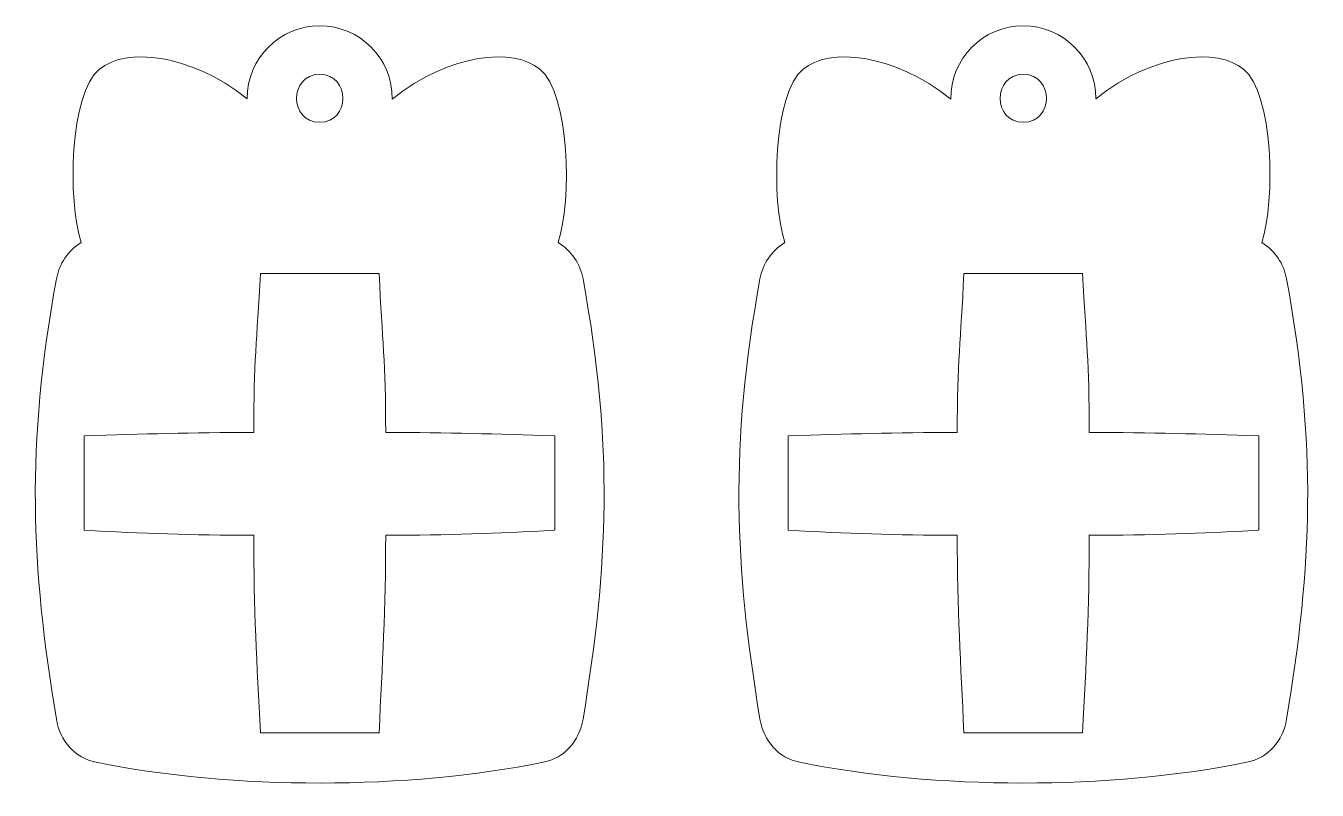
# Model space of a CAD drawing. Header units: inches. Extents: x 0.39 to 3.73, y 0 to 1.97.
import ezdxf

# ---------------------------------------------------------------- set-up
doc = ezdxf.new("R2010")
doc.units = ezdxf.units.IN
doc.header["$MEASUREMENT"] = 0
doc.layers.add('_U+0421_U+043B_U+043E_U+0439 1', color=7, linetype='Continuous')

msp = doc.modelspace()

# ---------------------------------------------------------------- linework, layer by layer
at = {"layer": '_U+0421_U+043B_U+043E_U+0439 1', "color": 12, "lineweight": 9, "true_color": 0xe30613}
for points, knots in [([(0.4664, 0.1806), (0.4756, 0.125), (0.5132, 0.0806), (0.5693, 0.0692), (0.9217, -0.0029), (1.3773, -0.002), (1.7252, 0.0692), (1.7812, 0.0806), (1.8189, 0.125), (1.8281, 0.1806), (1.8943, 0.5806), (1.9072, 0.8845), (1.8281, 1.3192), (1.821, 1.3581), (1.7981, 1.3921), (1.7638, 1.4135), (1.7999, 1.5219), (1.7935, 1.7985), (1.7166, 1.862), (1.6503, 1.9167), (1.485, 1.905), (1.3347, 1.784), (1.3359, 1.8895), (1.2509, 1.9738), (1.1472, 1.9738), (1.044, 1.9738), (0.9592, 1.8901), (0.9597, 1.7851), (0.8093, 1.9055), (0.644, 1.9166), (0.5778, 1.862), (0.5009, 1.7985), (0.4945, 1.5219), (0.5307, 1.4135), (0.4964, 1.3921), (0.4734, 1.3581), (0.4664, 1.3192), (0.3873, 0.8845), (0.4002, 0.5806), (0.4664, 0.1806)], [0, 0, 0, 0, 1, 1, 1, 2, 2, 2, 3, 3, 3, 4, 4, 4, 5, 5, 5, 6, 6, 6, 7, 7, 7, 8, 8, 8, 9, 9, 9, 10, 10, 10, 11, 11, 11, 12, 12, 12, 13, 13, 13, 13]), ([(3.6475, 1.3192), (3.6405, 1.3581), (3.6175, 1.3921), (3.5832, 1.4135), (3.6194, 1.5219), (3.613, 1.7985), (3.5361, 1.862), (3.4699, 1.9166), (3.3046, 1.9055), (3.1542, 1.7851), (3.1547, 1.8901), (3.07, 1.9738), (2.9667, 1.9738), (2.8631, 1.9738), (2.778, 1.8895), (2.7792, 1.784), (2.6289, 1.905), (2.4636, 1.9167), (2.3973, 1.862), (2.3204, 1.7985), (2.314, 1.5219), (2.3502, 1.4135), (2.3159, 1.3921), (2.2929, 1.3581), (2.2858, 1.3192), (2.2068, 0.8845), (2.2196, 0.5806), (2.2858, 0.1806), (2.2951, 0.125), (2.3327, 0.0806), (2.3887, 0.0692), (2.7366, -0.002), (3.1923, -0.0029), (3.5447, 0.0692), (3.6007, 0.0806), (3.6384, 0.125), (3.6476, 0.1806), (3.7138, 0.5806), (3.7266, 0.8845), (3.6475, 1.3192)], [0, 0, 0, 0, 1, 1, 1, 2, 2, 2, 3, 3, 3, 4, 4, 4, 5, 5, 5, 6, 6, 6, 7, 7, 7, 8, 8, 8, 9, 9, 9, 10, 10, 10, 11, 11, 11, 12, 12, 12, 13, 13, 13, 13]), ([(1.1472, 1.7244), (1.0677, 1.7244), (1.0675, 1.848), (1.1472, 1.848), (1.2268, 1.848), (1.2269, 1.7244), (1.1472, 1.7244)], [0, 0, 0, 0, 1, 1, 1, 2, 2, 2, 2]), ([(2.9667, 1.848), (3.0464, 1.848), (3.0463, 1.7244), (2.9667, 1.7244), (2.887, 1.7244), (2.8871, 1.848), (2.9667, 1.848)], [0, 0, 0, 0, 1, 1, 1, 2, 2, 2, 2]), ([(0.538, 0.9137), (0.6923, 0.918), (0.8136, 0.9223), (0.9765, 0.9223), (0.9765, 1.1067), (0.9851, 1.1576), (0.9937, 1.3334), (0.9937, 1.3334), (1.3008, 1.3334), (1.3008, 1.3334), (1.3093, 1.1576), (1.3179, 1.1067), (1.3179, 0.9223), (1.4808, 0.9223), (1.6009, 0.918), (1.7552, 0.9137), (1.7552, 0.9137), (1.7552, 0.6694), (1.7552, 0.6694), (1.6009, 0.6608), (1.4808, 0.6565), (1.3179, 0.6565), (1.3179, 0.4636), (1.3094, 0.3258), (1.3008, 0.1457), (1.3008, 0.1457), (0.9937, 0.1457), (0.9937, 0.1457), (0.9851, 0.3258), (0.9765, 0.4636), (0.9765, 0.6565), (0.8136, 0.6565), (0.6923, 0.6608), (0.538, 0.6694), (0.538, 0.6694), (0.538, 0.9137), (0.538, 0.9137)], [0, 0, 0, 0, 1, 1, 1, 2, 2, 2, 3, 3, 3, 4, 4, 4, 5, 5, 5, 6, 6, 6, 7, 7, 7, 8, 8, 8, 9, 9, 9, 10, 10, 10, 11, 11, 11, 12, 12, 12, 12]), ([(3.5759, 0.6694), (3.4216, 0.6608), (3.3003, 0.6565), (3.1374, 0.6565), (3.1374, 0.4636), (3.1288, 0.3258), (3.1202, 0.1457), (3.1202, 0.1457), (2.8131, 0.1457), (2.8131, 0.1457), (2.8046, 0.3258), (2.796, 0.4636), (2.796, 0.6565), (2.6331, 0.6565), (2.513, 0.6608), (2.3587, 0.6694), (2.3587, 0.6694), (2.3587, 0.9137), (2.3587, 0.9137), (2.513, 0.918), (2.6331, 0.9223), (2.796, 0.9223), (2.796, 1.1067), (2.8045, 1.1576), (2.8131, 1.3334), (2.8131, 1.3334), (3.1202, 1.3334), (3.1202, 1.3334), (3.1288, 1.1576), (3.1374, 1.1067), (3.1374, 0.9223), (3.3003, 0.9223), (3.4216, 0.918), (3.5759, 0.9137), (3.5759, 0.9137), (3.5759, 0.6694), (3.5759, 0.6694)], [0, 0, 0, 0, 1, 1, 1, 2, 2, 2, 3, 3, 3, 4, 4, 4, 5, 5, 5, 6, 6, 6, 7, 7, 7, 8, 8, 8, 9, 9, 9, 10, 10, 10, 11, 11, 11, 12, 12, 12, 12])]:
    msp.add_open_spline(points, degree=3, knots=knots, dxfattribs=at)

doc.saveas('drawing.dxf')
